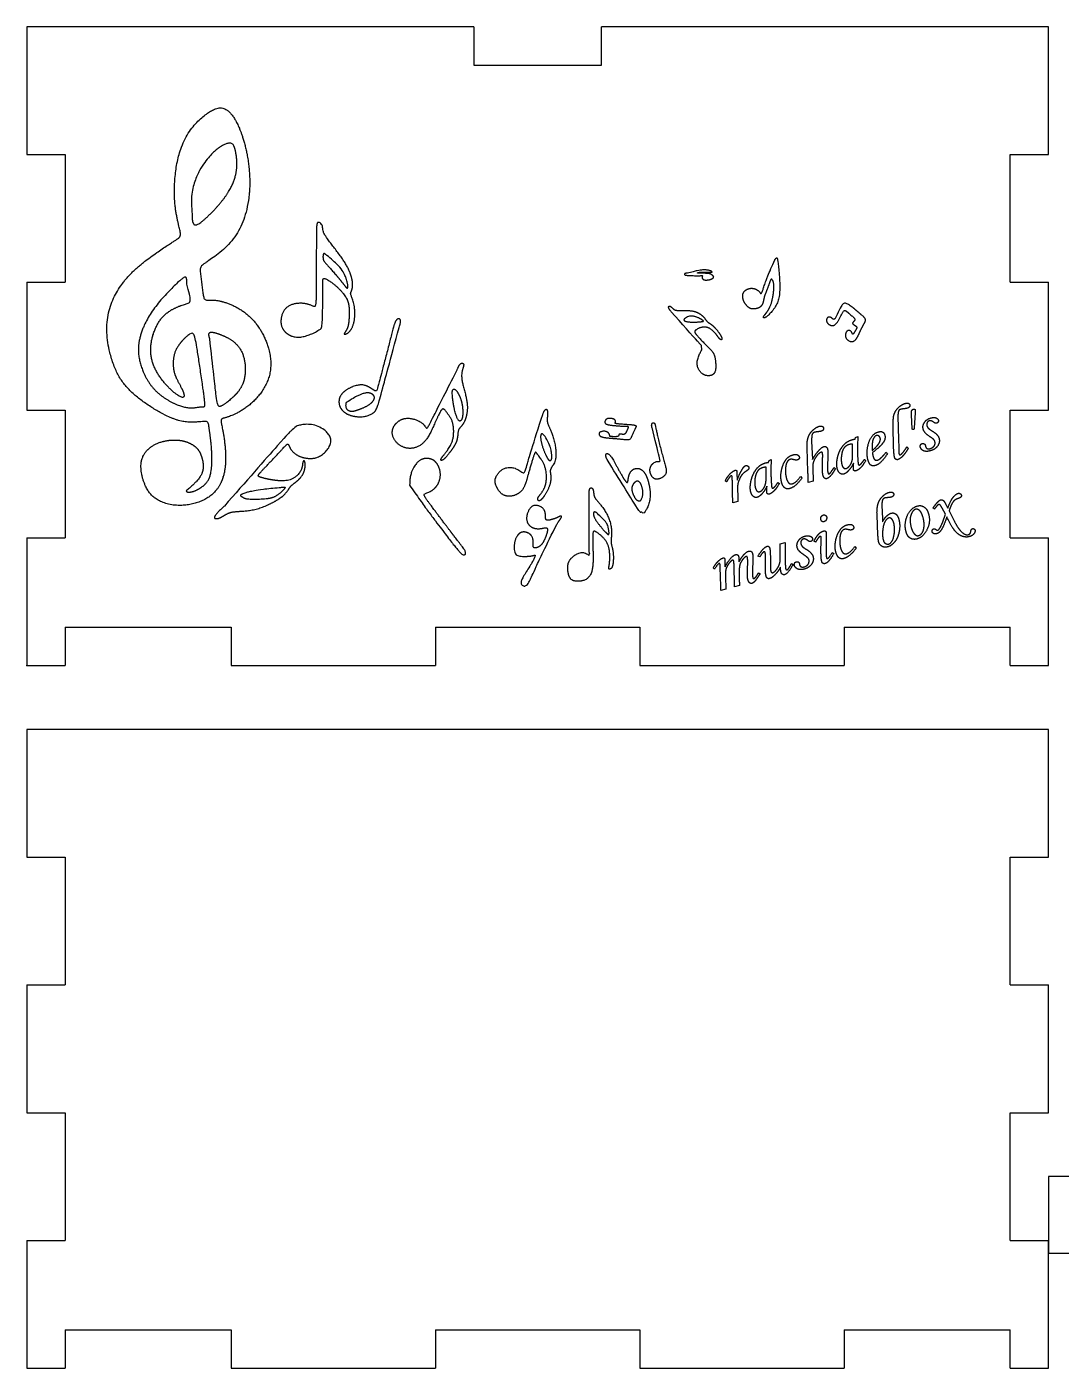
# Model space of a CAD drawing. Header units: centimetres. Extents: x -5.8 to 15.7, y -7 to 3.5.
# Drawn here: x -0.5 to 7.6, y -7 to 3.5 of the extents above; entities that cross this region are included whole.
import ezdxf

# ---------------------------------------------------------------- set-up
doc = ezdxf.new("R2010")
doc.units = ezdxf.units.CM
doc.header["$MEASUREMENT"] = 0
doc.layers.add('EP1000_MUSIC BOX_P2023520 v1 v1_EP1000_MUSIC BOX_P2023520 v1_front', color=7, linetype='Continuous')
doc.layers.add('EP1000_MUSIC BOX_P2023520 v1 v1_EP1000_MUSIC BOX_P2023520 v1_top outline', color=7, linetype='Continuous')

msp = doc.modelspace()

# ---------------------------------------------------------------- linework, layer by layer
at = {"layer": 'EP1000_MUSIC BOX_P2023520 v1 v1_EP1000_MUSIC BOX_P2023520 v1_front'}
for p, q in [((3, 3.5), (-0.5, 3.5)), ((-0.5, 3.5), (-0.5, 2.5)), ((3, 3.5), (3, 3.2)), ((4, 3.2), (4, 3.5)), ((7.5, 3.5), (4, 3.5)), ((7.5, 2.5), (7.5, 3.5)), ((3, 3.2), (4, 3.2)), ((-0.5, 2.5), (-0.2, 2.5)), ((-0.2, 2.5), (-0.2, 1.5)), ((7.2, 2.5), (7.5, 2.5)), ((7.2, 1.5), (7.2, 2.5)), ((-0.5, 1.5), (-0.2, 1.5)), ((-0.5, 1.5), (-0.5, 0.5)), ((7.2, 1.5), (7.5, 1.5)), ((7.5, 0.5), (7.5, 1.5)), ((-0.5, 0.5), (-0.2, 0.5)), ((-0.2, 0.5), (-0.2, -0.5)), ((6.434, 0.353), (6.427, 0.464)), ((6.457, 0.478), (6.449, 0.36)), ((7.2, 0.5), (7.5, 0.5)), ((7.2, -0.5), (7.2, 0.5)), ((6.287, 0.228), (6.285, 0.357)), ((6.323, 0.376), (6.327, 0.253)), ((5.646, 0.257), (5.652, 0.113)), ((5.967, 0.142), (5.967, 0.234)), ((5.986, 0.273), (5.99, 0.286)), ((5.99, 0.286), (6.007, 0.294)), ((6.007, 0.294), (6.005, 0.219)), ((6.391, 0.211), (6.403, 0.203)), ((5.312, 0.104), (5.329, 0.113)), ((5.329, 0.113), (5.327, 0.037)), ((5.617, 0.017), (5.61, 0.204)), ((6.059, 0.114), (6.071, 0.106)), ((6.228, 0.17), (6.24, 0.16)), ((5.061, 0.003), (5.063, -0.05)), ((5.289, -0.04), (5.289, 0.053)), ((5.308, 0.091), (5.312, 0.104)), ((5.655, 0.045), (5.659, -0.057)), ((5.822, 0.05), (5.832, 0.041)), ((5.973, 0.045), (5.974, 0.085)), ((4.98, -0.061), (4.969, -0.053)), ((5.295, -0.137), (5.296, -0.096)), ((5.381, -0.067), (5.393, -0.076)), ((5.56, -0.019), (5.57, -0.033)), ((5.659, -0.057), (5.618, -0.068)), ((5.028, -0.226), (5.027, -0.146)), ((5.067, -0.158), (5.069, -0.215)), ((5.069, -0.215), (5.028, -0.226)), ((6.197, -0.273), (6.2, -0.376)), ((6.607, -0.275), (6.596, -0.266)), ((6.693, -0.316), (6.668, -0.268)), ((6.723, -0.289), (6.762, -0.367)), ((6.165, -0.477), (6.158, -0.322)), ((6.673, -0.376), (6.693, -0.316)), ((-0.5, -0.5), (-0.2, -0.5)), ((-0.5, -0.5), (-0.5, -1.2)), ((7.2, -0.5), (7.5, -0.5)), ((7.5, -1.2), (7.5, -0.5)), ((5.4, -0.547), (5.439, -0.536)), ((5.4, -0.668), (5.4, -0.547)), ((5.439, -0.536), (5.439, -0.639)), ((5.678, -0.533), (5.663, -0.527)), ((5.807, -0.616), (5.82, -0.624)), ((5.985, -0.567), (5.995, -0.581)), ((5.042, -0.884), (5.038, -0.704)), ((5.239, -0.65), (5.224, -0.644)), ((5.489, -0.701), (5.5, -0.709)), ((4.886, -0.745), (4.875, -0.736)), ((4.935, -0.912), (4.931, -0.772)), ((4.971, -0.803), (4.975, -0.901)), ((5.23, -0.775), (5.242, -0.782)), ((4.975, -0.901), (4.935, -0.912)), ((5.081, -0.873), (5.042, -0.884)), ((-0.5, -1.2), (-0.5, -1.5)), ((-0.2, -1.2), (1.1, -1.2)), ((-0.2, -1.2), (-0.2, -1.5)), ((1.1, -1.2), (1.1, -1.5)), ((2.7, -1.2), (2.7, -1.5)), ((2.7, -1.2), (4.3, -1.2)), ((4.3, -1.2), (4.3, -1.5)), ((5.9, -1.2), (5.9, -1.5)), ((5.9, -1.2), (7.2, -1.2)), ((7.2, -1.5), (7.2, -1.2)), ((7.5, -1.5), (7.5, -1.2)), ((-0.5, -1.5), (-0.2, -1.5)), ((1.1, -1.5), (2.7, -1.5)), ((4.3, -1.5), (5.9, -1.5)), ((7.2, -1.5), (7.5, -1.5)), ((-0.5, -2), (-0.5, -3)), ((7.5, -2), (-0.5, -2)), ((4, -2), (3, -2)), ((7.5, -3), (7.5, -2)), ((-0.5, -3), (-0.2, -3)), ((-0.2, -3), (-0.2, -4)), ((7.2, -4), (7.2, -3)), ((7.2, -3), (7.5, -3)), ((-0.5, -4), (-0.5, -5)), ((-0.5, -4), (-0.2, -4)), ((7.2, -4), (7.5, -4)), ((7.5, -5), (7.5, -4)), ((-0.5, -5), (-0.2, -5)), ((-0.2, -5), (-0.2, -6)), ((7.2, -6), (7.2, -5)), ((7.2, -5), (7.5, -5)), ((-0.5, -6), (-0.5, -6.7)), ((-0.5, -6), (-0.2, -6)), ((7.2, -6), (7.5, -6)), ((7.5, -6.7), (7.5, -6)), ((-0.5, -6.7), (-0.5, -7)), ((-0.2, -6.7), (1.1, -6.7)), ((-0.2, -6.7), (-0.2, -7)), ((1.1, -6.7), (1.1, -7)), ((2.7, -6.7), (2.7, -7)), ((2.7, -6.7), (4.3, -6.7)), ((4.3, -6.7), (4.3, -7)), ((5.9, -6.7), (5.9, -7)), ((5.9, -6.7), (7.2, -6.7)), ((7.2, -7), (7.2, -6.7)), ((7.5, -7), (7.5, -6.7)), ((-0.5, -7), (-0.2, -7)), ((1.1, -7), (2.7, -7)), ((4.3, -7), (5.9, -7)), ((7.2, -7), (7.5, -7))]:
    msp.add_line(p, q, dxfattribs=at)
for points, degree in [([(0.767, -0.117), (0.844, -0.048), (0.885, 0.008), (0.89, 0.079), (0.861, 0.167), (0.834, 0.211), (0.748, 0.263), (0.648, 0.272), (0.543, 0.255), (0.475, 0.219), (0.405, 0.161), (0.373, 0.048), (0.434, -0.143), (0.517, -0.214), (0.671, -0.269), (0.88, -0.229), (1.012, -0.134), (1.083, 0.056), (1.037, 0.358), (1.008, 0.432), (1.038, 0.435), (1.051, 0.437), (1.217, 0.492), (1.378, 0.661), (1.439, 0.845), (1.384, 1.064), (1.248, 1.283), (0.983, 1.383), (0.889, 1.349), (0.883, 1.366), (0.865, 1.543), (0.847, 1.631), (0.876, 1.635), (1.13, 1.798), (1.221, 2.011), (1.28, 2.303), (1.19, 2.712), (1.085, 2.853), (1.018, 2.889), (0.907, 2.832), (0.701, 2.652), (0.648, 2.322), (0.648, 2.053), (0.722, 1.861), (0.701, 1.851), (0.614, 1.801), (0.347, 1.619), (0.228, 1.484), (0.063, 1.209), (0.179, 0.796), (0.283, 0.635), (0.613, 0.427), (0.741, 0.398), (0.88, 0.407), (0.926, 0.423), (0.922, 0.375), (0.944, 0.276), (0.958, 0.065), (0.935, -0.037), (0.902, -0.089), (0.814, -0.141), (0.767, -0.15), (0.732, -0.136), (0.767, -0.117)], 5), ([(0.795, 2.012), (0.76, 2.26), (0.925, 2.507), (1.033, 2.584), (1.115, 2.611), (1.128, 2.559), (1.16, 2.426), (1.13, 2.269), (1.027, 2.117), (0.868, 1.963), (0.813, 1.926), (0.795, 1.965), (0.795, 2.012)], 5), ([(1.818, 1.474), (1.818, 1.187), (1.818, 1.132), (1.761, 1.111), (1.675, 1.067), (1.587, 1.061), (1.513, 1.109), (1.476, 1.169), (1.498, 1.291), (1.573, 1.342), (1.72, 1.344), (1.765, 1.282), (1.767, 1.335), (1.765, 1.706), (1.77, 1.905), (1.766, 1.972), (1.787, 1.975), (1.818, 1.954), (1.818, 1.914), (1.818, 1.889), (1.868, 1.817), (1.998, 1.659), (2.032, 1.579), (2.065, 1.482), (2.039, 1.42), (2.03, 1.414), (2.047, 1.385), (2.069, 1.315), (2.075, 1.217), (2.047, 1.126), (2.012, 1.099), (1.985, 1.089), (1.984, 1.096), (1.992, 1.109), (2.014, 1.143), (2.023, 1.183), (2.026, 1.274), (2.023, 1.331), (2.008, 1.387), (1.912, 1.492), (1.824, 1.542), (1.818, 1.532), (1.818, 1.515), (1.818, 1.474)], 5), ([(1.849, 1.711), (1.956, 1.633), (2.005, 1.529), (2.01, 1.5), (2.018, 1.458), (2.011, 1.444), (1.992, 1.471), (1.929, 1.552), (1.849, 1.639), (1.822, 1.67), (1.818, 1.685), (1.819, 1.727), (1.825, 1.727), (1.833, 1.724), (1.849, 1.711)], 5), ([(5.357, 1.676), (5.303, 1.554), (5.278, 1.487), (5.258, 1.416), (5.248, 1.404), (5.244, 1.416), (5.235, 1.433), (5.198, 1.454), (5.169, 1.456), (5.124, 1.445), (5.102, 1.407), (5.106, 1.385), (5.114, 1.331), (5.165, 1.292), (5.176, 1.29), (5.232, 1.291), (5.269, 1.326), (5.267, 1.368), (5.283, 1.411), (5.305, 1.461), (5.32, 1.513), (5.33, 1.532), (5.337, 1.52), (5.357, 1.492), (5.347, 1.401), (5.33, 1.319), (5.297, 1.266), (5.278, 1.245), (5.265, 1.228), (5.268, 1.219), (5.278, 1.221), (5.29, 1.226), (5.357, 1.288), (5.395, 1.364), (5.403, 1.473), (5.382, 1.658), (5.378, 1.698), (5.372, 1.694), (5.364, 1.686), (5.357, 1.676)], 5), ([(4.673, 1.571), (4.719, 1.584), (4.771, 1.598), (4.814, 1.599), (4.849, 1.595), (4.868, 1.583), (4.867, 1.579), (4.862, 1.579), (4.849, 1.58), (4.827, 1.581), (4.791, 1.58), (4.769, 1.579), (4.748, 1.576), (4.754, 1.571), (4.758, 1.571), (4.772, 1.571), (4.838, 1.571), (4.858, 1.566), (4.874, 1.552), (4.881, 1.541), (4.878, 1.536), (4.864, 1.526), (4.844, 1.519), (4.814, 1.516), (4.794, 1.52), (4.784, 1.539), (4.791, 1.549), (4.793, 1.555), (4.775, 1.55), (4.691, 1.553), (4.66, 1.555), (4.651, 1.557), (4.648, 1.564), (4.654, 1.571), (4.667, 1.571), (4.673, 1.571)], 5), ([(0.753, 1.485), (0.795, 1.339), (0.775, 1.341), (0.702, 1.321), (0.587, 1.273), (0.518, 1.185), (0.451, 1.013), (0.471, 0.829), (0.613, 0.661), (0.717, 0.586), (0.735, 0.598), (0.736, 0.637), (0.669, 0.745), (0.645, 0.804), (0.641, 0.913), (0.671, 1.004), (0.769, 1.097), (0.811, 1.12), (0.823, 1.062), (0.887, 0.623), (0.902, 0.514), (0.887, 0.53), (0.843, 0.525), (0.75, 0.5), (0.595, 0.575), (0.48, 0.661), (0.4, 0.798), (0.356, 0.966), (0.386, 1.093), (0.459, 1.284), (0.669, 1.485), (0.753, 1.573), (0.753, 1.536), (0.753, 1.495), (0.753, 1.485)], 5), ([(4.545, 1.27), (4.722, 1.071), (4.767, 1.024), (4.795, 0.993), (4.788, 0.978), (4.767, 0.939), (4.737, 0.867), (4.759, 0.815), (4.799, 0.757), (4.891, 0.767), (4.9, 0.819), (4.891, 0.936), (4.868, 0.962), (4.824, 1.002), (4.756, 1.075), (4.718, 1.116), (4.737, 1.124), (4.764, 1.146), (4.806, 1.152), (4.842, 1.147), (4.873, 1.123), (4.91, 1.08), (4.927, 1.049), (4.945, 1.048), (4.948, 1.06), (4.924, 1.106), (4.877, 1.159), (4.845, 1.183), (4.821, 1.19), (4.807, 1.234), (4.736, 1.28), (4.676, 1.278), (4.628, 1.283), (4.582, 1.277), (4.567, 1.286), (4.545, 1.31), (4.532, 1.32), (4.522, 1.31), (4.527, 1.292), (4.545, 1.27)], 5), ([(5.846, 1.249), (5.88, 1.324), (5.898, 1.345), (5.922, 1.339), (5.974, 1.298), (6.032, 1.249), (6.063, 1.221), (6.072, 1.208), (6.062, 1.185), (6.048, 1.164), (6.019, 1.102), (5.995, 1.047), (5.969, 1.028), (5.923, 1.042), (5.902, 1.078), (5.916, 1.124), (5.946, 1.13), (5.964, 1.108), (5.966, 1.086), (5.975, 1.098), (5.998, 1.138), (6.004, 1.149), (5.991, 1.159), (5.968, 1.173), (5.958, 1.182), (5.992, 1.203), (5.99, 1.216), (5.921, 1.27), (5.907, 1.287), (5.892, 1.278), (5.861, 1.205), (5.828, 1.156), (5.799, 1.158), (5.759, 1.179), (5.758, 1.222), (5.783, 1.234), (5.804, 1.226), (5.816, 1.204), (5.828, 1.209), (5.846, 1.249)], 5), ([(2.416, 1.147), (2.335, 0.85), (2.272, 0.614), (2.243, 0.502), (2.23, 0.487), (2.179, 0.454), (2.124, 0.442), (2.018, 0.45), (1.951, 0.506), (1.939, 0.558), (1.943, 0.641), (2.096, 0.709), (2.154, 0.698), (2.208, 0.664), (2.238, 0.636), (2.246, 0.665), (2.264, 0.746), (2.375, 1.147), (2.381, 1.221), (2.416, 1.221), (2.436, 1.209), (2.416, 1.147)], 5), ([(4.65, 1.214), (4.681, 1.243), (4.741, 1.234), (4.777, 1.214), (4.794, 1.202), (4.803, 1.194), (4.795, 1.194), (4.758, 1.188), (4.699, 1.187), (4.65, 1.192), (4.641, 1.204), (4.65, 1.214)], 5), ([(0.932, 1.06), (0.965, 0.774), (0.989, 0.52), (1.002, 0.524), (1.027, 0.531), (1.049, 0.547), (1.11, 0.591), (1.204, 0.685), (1.219, 0.814), (1.204, 0.949), (1.133, 1.037), (1.056, 1.078), (0.981, 1.105), (0.922, 1.123), (0.923, 1.091), (0.932, 1.06)], 5), ([(2.865, 0.805), (2.722, 0.528), (2.667, 0.414), (2.632, 0.339), (2.63, 0.359), (2.61, 0.387), (2.575, 0.418), (2.502, 0.441), (2.441, 0.437), (2.387, 0.402), (2.343, 0.332), (2.377, 0.243), (2.471, 0.185), (2.569, 0.202), (2.643, 0.27), (2.684, 0.376), (2.752, 0.526), (2.762, 0.516), (2.801, 0.464), (2.845, 0.411), (2.845, 0.31), (2.837, 0.246), (2.787, 0.173), (2.766, 0.148), (2.747, 0.128), (2.738, 0.105), (2.748, 0.105), (2.765, 0.11), (2.787, 0.137), (2.865, 0.231), (2.876, 0.289), (2.875, 0.351), (2.892, 0.361), (2.928, 0.397), (2.952, 0.475), (2.957, 0.571), (2.907, 0.704), (2.898, 0.793), (2.919, 0.833), (2.924, 0.858), (2.918, 0.867), (2.905, 0.868), (2.894, 0.866), (2.879, 0.839), (2.865, 0.805)], 5), ([(2.001, 0.558), (2.083, 0.612), (2.14, 0.633), (2.177, 0.642), (2.208, 0.626), (2.23, 0.605), (2.218, 0.569), (2.171, 0.53), (2.093, 0.502), (2.057, 0.487), (2.02, 0.487), (1.988, 0.518), (2.001, 0.558)], 5), ([(2.831, 0.639), (2.835, 0.568), (2.852, 0.477), (2.875, 0.419), (2.889, 0.409), (2.901, 0.417), (2.915, 0.437), (2.916, 0.51), (2.906, 0.566), (2.888, 0.619), (2.863, 0.657), (2.845, 0.672), (2.833, 0.659), (2.831, 0.639)], 5), ([(6.323, 0.517), (6.349, 0.544), (6.384, 0.554)], 2), ([(6.384, 0.554), (6.395, 0.557), (6.404, 0.553)], 2), ([(6.404, 0.553), (6.412, 0.549), (6.414, 0.541)], 2), ([(6.414, 0.541), (6.417, 0.532), (6.411, 0.525)], 2), ([(3.54, 0.466), (3.469, 0.244), (3.415, 0.073), (3.402, -0.007), (3.387, 0.005), (3.349, 0.037), (3.29, 0.061), (3.215, 0.046), (3.164, -0.027), (3.159, -0.068), (3.201, -0.156), (3.255, -0.18), (3.324, -0.176), (3.38, -0.134), (3.402, -0.095), (3.424, -0.01), (3.481, 0.19), (3.485, 0.172), (3.503, 0.145), (3.553, 0.092), (3.573, 0.005), (3.569, -0.054), (3.563, -0.104), (3.519, -0.167), (3.494, -0.187), (3.503, -0.214), (3.519, -0.212), (3.54, -0.193), (3.588, -0.12), (3.61, -0.046), (3.601, 0.008), (3.591, 0.034), (3.629, 0.074), (3.659, 0.133), (3.625, 0.313), (3.578, 0.387), (3.569, 0.412), (3.583, 0.481), (3.577, 0.524), (3.552, 0.499), (3.54, 0.466)], 5), ([(4.262, 0.346), (4.237, 0.297), (4.233, 0.265), (4.205, 0.268), (4.134, 0.275), (4.038, 0.283), (4.004, 0.286), (3.979, 0.299), (3.979, 0.327), (3.998, 0.332), (4.031, 0.338), (4.053, 0.326), (4.069, 0.305), (4.061, 0.293), (4.069, 0.292), (4.091, 0.292), (4.136, 0.29), (4.133, 0.3), (4.138, 0.316), (4.158, 0.31), (4.18, 0.307), (4.189, 0.316), (4.202, 0.346), (4.211, 0.365), (4.212, 0.373), (4.203, 0.373), (4.163, 0.374), (4.1, 0.378), (4.055, 0.383), (4.031, 0.392), (4.022, 0.401), (4.031, 0.431), (4.057, 0.437), (4.09, 0.435), (4.115, 0.42), (4.11, 0.404), (4.102, 0.396), (4.113, 0.393), (4.151, 0.389), (4.237, 0.384), (4.278, 0.38), (4.276, 0.37), (4.27, 0.365), (4.262, 0.346)], 5), ([(6.285, 0.357), (6.283, 0.427), (6.288, 0.452)], 2), ([(6.288, 0.452), (6.296, 0.49), (6.323, 0.517)], 2), ([(6.329, 0.497), (6.323, 0.488), (6.322, 0.465)], 2), ([(6.322, 0.465), (6.321, 0.442), (6.323, 0.376)], 2), ([(6.345, 0.506), (6.333, 0.503), (6.329, 0.497)], 2), ([(6.37, 0.51), (6.356, 0.509), (6.345, 0.506)], 2), ([(6.394, 0.514), (6.385, 0.512), (6.37, 0.51)], 2), ([(6.411, 0.525), (6.406, 0.517), (6.394, 0.514)], 2), ([(6.427, 0.464), (6.426, 0.488), (6.43, 0.496)], 2), ([(6.43, 0.496), (6.434, 0.505), (6.442, 0.507)], 2), ([(6.442, 0.507), (6.448, 0.509), (6.452, 0.507)], 2), ([(6.452, 0.507), (6.456, 0.504), (6.457, 0.499)], 2), ([(6.457, 0.499), (6.458, 0.495), (6.457, 0.478)], 2), ([(6.529, 0.403), (6.545, 0.429), (6.579, 0.438)], 2), ([(6.579, 0.438), (6.603, 0.445), (6.619, 0.439)], 2), ([(6.619, 0.439), (6.635, 0.433), (6.638, 0.421)], 2), ([(6.638, 0.421), (6.64, 0.413), (6.636, 0.406)], 2), ([(1.047, -0.251), (1.333, 0.073), (1.524, 0.294), (1.594, 0.368), (1.618, 0.379), (1.692, 0.397), (1.792, 0.38), (1.872, 0.319), (1.91, 0.237), (1.804, 0.128), (1.739, 0.115), (1.637, 0.125), (1.569, 0.176), (1.554, 0.222), (1.543, 0.249), (1.52, 0.211), (1.37, 0.055), (1.296, -0.018), (1.314, -0.02), (1.365, -0.039), (1.485, -0.059), (1.565, -0.056), (1.635, -0.008), (1.663, 0.057), (1.656, 0.087), (1.669, 0.112), (1.681, 0.1), (1.684, 0.037), (1.654, -0.039), (1.559, -0.092), (1.561, -0.108), (1.525, -0.16), (1.481, -0.195), (1.363, -0.261), (1.244, -0.293), (1.134, -0.292), (1.083, -0.299), (1.029, -0.336), (0.996, -0.354), (0.962, -0.353), (0.963, -0.332), (1.001, -0.295), (1.047, -0.251)], 5), ([(4.396, 0.363), (4.454, 0.131), (4.465, 0.093), (4.452, 0.097), (4.439, 0.1), (4.409, 0.094), (4.381, 0.059), (4.373, 0.022), (4.396, -0.032), (4.43, -0.055), (4.505, -0.018), (4.519, 0.022), (4.481, 0.121), (4.434, 0.316), (4.418, 0.393), (4.42, 0.4), (4.396, 0.407), (4.39, 0.383), (4.396, 0.363)], 5), ([(5.619, 0.287), (5.63, 0.319), (5.655, 0.342)], 2), ([(5.668, 0.326), (5.655, 0.322), (5.65, 0.31)], 2), ([(5.655, 0.342), (5.68, 0.366), (5.708, 0.374)], 2), ([(5.702, 0.331), (5.677, 0.328), (5.668, 0.326)], 2), ([(5.719, 0.334), (5.713, 0.332), (5.702, 0.331)], 2), ([(5.708, 0.374), (5.72, 0.377), (5.728, 0.373)], 2), ([(5.736, 0.345), (5.731, 0.337), (5.719, 0.334)], 2), ([(5.728, 0.373), (5.737, 0.369), (5.739, 0.36)], 2), ([(5.739, 0.36), (5.741, 0.352), (5.736, 0.345)], 2), ([(6.091, 0.237), (6.113, 0.314), (6.169, 0.329)], 2), ([(6.169, 0.329), (6.189, 0.335), (6.202, 0.328)], 2), ([(6.202, 0.328), (6.215, 0.32), (6.219, 0.303)], 2), ([(6.442, 0.347), (6.435, 0.345), (6.434, 0.353)], 2), ([(6.449, 0.36), (6.448, 0.349), (6.442, 0.347)], 2), ([(6.52, 0.35), (6.512, 0.377), (6.529, 0.403)], 2), ([(6.565, 0.296), (6.528, 0.321), (6.52, 0.35)], 2), ([(6.551, 0.402), (6.545, 0.391), (6.548, 0.378)], 2), ([(6.548, 0.378), (6.551, 0.367), (6.56, 0.358)], 2), ([(6.569, 0.416), (6.557, 0.413), (6.551, 0.402)], 2), ([(6.56, 0.358), (6.568, 0.349), (6.597, 0.331)], 2), ([(6.6, 0.406), (6.582, 0.42), (6.569, 0.416)], 2), ([(6.597, 0.331), (6.636, 0.307), (6.644, 0.278)], 2), ([(6.614, 0.397), (6.61, 0.398), (6.6, 0.406)], 2), ([(6.624, 0.397), (6.619, 0.396), (6.614, 0.397)], 2), ([(6.636, 0.406), (6.632, 0.399), (6.624, 0.397)], 2), ([(3.558, 0.294), (3.6, 0.224), (3.607, 0.181), (3.617, 0.123), (3.608, 0.104), (3.591, 0.102), (3.579, 0.117), (3.558, 0.159), (3.527, 0.232), (3.518, 0.305), (3.527, 0.317), (3.54, 0.316), (3.558, 0.294)], 5), ([(5.61, 0.204), (5.608, 0.256), (5.619, 0.287)], 2), ([(5.65, 0.31), (5.645, 0.297), (5.646, 0.257)], 2), ([(5.708, 0.19), (5.727, 0.21), (5.741, 0.214)], 2), ([(5.741, 0.214), (5.751, 0.217), (5.759, 0.212)], 2), ([(5.759, 0.212), (5.767, 0.207), (5.77, 0.196)], 2), ([(5.869, 0.186), (5.888, 0.222), (5.913, 0.243)], 2), ([(5.941, 0.23), (5.916, 0.224), (5.901, 0.205)], 2), ([(5.913, 0.243), (5.933, 0.26), (5.968, 0.269)], 2), ([(5.967, 0.234), (5.951, 0.233), (5.941, 0.23)], 2), ([(5.968, 0.269), (5.976, 0.272), (5.986, 0.273)], 2), ([(6.005, 0.219), (6.004, 0.174), (6.007, 0.117)], 2), ([(6.087, 0.11), (6.071, 0.169), (6.091, 0.237)], 2), ([(6.122, 0.251), (6.118, 0.217), (6.121, 0.184)], 2), ([(6.121, 0.184), (6.16, 0.216), (6.176, 0.245)], 2), ([(6.136, 0.287), (6.125, 0.274), (6.122, 0.251)], 2), ([(6.182, 0.217), (6.168, 0.203), (6.122, 0.166)], 2), ([(6.153, 0.3), (6.143, 0.298), (6.136, 0.287)], 2), ([(6.171, 0.298), (6.163, 0.303), (6.153, 0.3)], 2), ([(6.183, 0.281), (6.18, 0.292), (6.171, 0.298)], 2), ([(6.176, 0.245), (6.187, 0.265), (6.183, 0.281)], 2), ([(6.217, 0.265), (6.209, 0.244), (6.182, 0.217)], 2), ([(6.219, 0.303), (6.224, 0.285), (6.217, 0.265)], 2), ([(6.295, 0.131), (6.289, 0.154), (6.287, 0.228)], 2), ([(6.327, 0.253), (6.329, 0.161), (6.33, 0.157)], 2), ([(6.355, 0.162), (6.374, 0.182), (6.391, 0.211)], 2), ([(6.497, 0.21), (6.495, 0.22), (6.499, 0.228)], 2), ([(6.499, 0.228), (6.503, 0.236), (6.512, 0.238)], 2), ([(6.512, 0.238), (6.52, 0.24), (6.527, 0.236)], 2), ([(6.527, 0.236), (6.534, 0.233), (6.536, 0.226)], 2), ([(6.536, 0.226), (6.536, 0.223), (6.537, 0.219)], 2), ([(6.537, 0.219), (6.538, 0.215), (6.539, 0.212)], 2), ([(6.539, 0.212), (6.541, 0.203), (6.55, 0.199)], 2), ([(6.6, 0.271), (6.592, 0.279), (6.565, 0.296)], 2), ([(6.572, 0.198), (6.587, 0.202), (6.597, 0.21)], 2), ([(6.633, 0.22), (6.614, 0.191), (6.574, 0.181)], 2), ([(6.597, 0.21), (6.607, 0.218), (6.611, 0.23)], 2), ([(6.611, 0.253), (6.609, 0.263), (6.6, 0.271)], 2), ([(6.611, 0.23), (6.614, 0.242), (6.611, 0.253)], 2), ([(6.644, 0.278), (6.652, 0.249), (6.633, 0.22)], 2), ([(2.498, -0.088), (2.498, 0.019), (2.557, 0.097), (2.598, 0.134), (2.683, 0.122), (2.711, 0.087), (2.75, 0.022), (2.737, -0.088), (2.654, -0.152), (2.605, -0.147), (2.608, -0.176), (2.647, -0.219), (2.848, -0.494), (2.915, -0.573), (2.957, -0.631), (2.911, -0.643), (2.891, -0.621), (2.748, -0.432), (2.603, -0.241), (2.498, -0.088)], 5), ([(4.048, 0.107), (4.247, -0.224), (4.298, -0.29), (4.323, -0.322), (4.34, -0.301), (4.378, -0.239), (4.389, -0.149), (4.368, -0.06), (4.351, -0.004), (4.314, 0.048), (4.247, 0.053), (4.206, -0.006), (4.211, -0.073), (4.198, -0.075), (4.165, -0.026), (4.088, 0.12), (4.062, 0.162), (4.033, 0.172), (4.029, 0.136), (4.048, 0.107)], 5), ([(5.41, 0.029), (5.421, 0.081), (5.447, 0.115)], 2), ([(5.447, 0.115), (5.468, 0.141), (5.501, 0.15)], 2), ([(5.478, 0.114), (5.464, 0.11), (5.454, 0.094)], 2), ([(5.506, 0.111), (5.488, 0.117), (5.478, 0.114)], 2), ([(5.501, 0.15), (5.521, 0.155), (5.534, 0.15)], 2), ([(5.533, 0.109), (5.524, 0.107), (5.506, 0.111)], 2), ([(5.547, 0.119), (5.543, 0.112), (5.533, 0.109)], 2), ([(5.534, 0.15), (5.546, 0.145), (5.549, 0.134)], 2), ([(5.549, 0.134), (5.552, 0.126), (5.547, 0.119)], 2), ([(5.652, 0.113), (5.676, 0.156), (5.708, 0.19)], 2), ([(5.693, 0.15), (5.673, 0.127), (5.661, 0.097)], 2), ([(5.719, 0.169), (5.708, 0.166), (5.693, 0.15)], 2), ([(5.731, 0.163), (5.729, 0.172), (5.719, 0.169)], 2), ([(5.732, 0.12), (5.733, 0.157), (5.731, 0.163)], 2), ([(5.731, 0.023), (5.73, 0.045), (5.732, 0.12)], 2), ([(5.77, 0.196), (5.772, 0.187), (5.773, 0.177)], 2), ([(5.772, 0.113), (5.769, 0.049), (5.77, 0.034)], 2), ([(5.773, 0.177), (5.773, 0.159), (5.772, 0.113)], 2), ([(5.847, 0.04), (5.839, 0.069), (5.845, 0.109)], 2), ([(5.845, 0.109), (5.851, 0.149), (5.869, 0.186)], 2), ([(5.88, 0.147), (5.874, 0.107), (5.883, 0.072)], 2), ([(5.901, 0.205), (5.886, 0.187), (5.88, 0.147)], 2), ([(5.951, 0.074), (5.967, 0.101), (5.967, 0.142)], 2), ([(6.007, 0.117), (6.009, 0.086), (6.011, 0.077)], 2), ([(6.033, 0.08), (6.047, 0.095), (6.059, 0.114)], 2), ([(6.071, 0.106), (6.047, 0.069), (6.04, 0.06)], 2), ([(6.108, 0.07), (6.094, 0.081), (6.087, 0.11)], 2), ([(6.122, 0.166), (6.124, 0.15), (6.127, 0.137)], 2), ([(6.127, 0.137), (6.133, 0.117), (6.141, 0.111)], 2), ([(6.141, 0.111), (6.149, 0.105), (6.161, 0.108)], 2), ([(6.24, 0.16), (6.19, 0.078), (6.142, 0.065)], 2), ([(6.161, 0.108), (6.172, 0.111), (6.184, 0.121)], 2), ([(6.184, 0.121), (6.2, 0.134), (6.228, 0.17)], 2), ([(6.305, 0.115), (6.298, 0.12), (6.295, 0.131)], 2), ([(6.321, 0.112), (6.312, 0.11), (6.305, 0.115)], 2), ([(6.364, 0.145), (6.34, 0.118), (6.321, 0.112)], 2), ([(6.33, 0.157), (6.333, 0.148), (6.339, 0.15)], 2), ([(6.339, 0.15), (6.345, 0.151), (6.355, 0.162)], 2), ([(6.403, 0.203), (6.388, 0.173), (6.364, 0.145)], 2), ([(6.522, 0.181), (6.502, 0.19), (6.497, 0.21)], 2), ([(6.574, 0.181), (6.542, 0.172), (6.522, 0.181)], 2), ([(6.55, 0.199), (6.559, 0.195), (6.572, 0.198)], 2), ([(4.969, -0.053), (4.988, -0.018), (5.01, 0.004)], 2), ([(5.01, 0.004), (5.033, 0.025), (5.047, 0.029)], 2), ([(5.047, 0.029), (5.052, 0.03), (5.056, 0.028)], 2), ([(5.056, 0.028), (5.059, 0.027), (5.06, 0.023)], 2), ([(5.06, 0.023), (5.061, 0.02), (5.061, 0.003)], 2), ([(5.063, -0.05), (5.079, 0.002), (5.106, 0.042)], 2), ([(5.128, 0.018), (5.11, 0.006), (5.1, -0.007)], 2), ([(5.106, 0.042), (5.118, 0.062), (5.13, 0.065)], 2), ([(5.152, 0.038), (5.148, 0.031), (5.128, 0.018)], 2), ([(5.13, 0.065), (5.138, 0.067), (5.145, 0.063)], 2), ([(5.145, 0.063), (5.152, 0.059), (5.154, 0.052)], 2), ([(5.154, 0.052), (5.156, 0.045), (5.152, 0.038)], 2), ([(5.168, -0.072), (5.174, -0.032), (5.192, 0.004)], 2), ([(5.192, 0.004), (5.21, 0.04), (5.236, 0.062)], 2), ([(5.224, 0.024), (5.209, 0.005), (5.202, -0.035)], 2), ([(5.263, 0.049), (5.238, 0.042), (5.224, 0.024)], 2), ([(5.236, 0.062), (5.255, 0.078), (5.29, 0.088)], 2), ([(5.289, 0.053), (5.273, 0.052), (5.263, 0.049)], 2), ([(5.29, 0.088), (5.299, 0.09), (5.308, 0.091)], 2), ([(5.327, 0.037), (5.326, -0.008), (5.33, -0.065)], 2), ([(5.411, -0.067), (5.399, -0.023), (5.41, 0.029)], 2), ([(5.454, 0.094), (5.444, 0.078), (5.441, 0.04)], 2), ([(5.441, 0.04), (5.439, 0.001), (5.448, -0.034)], 2), ([(5.618, -0.068), (5.618, -0.016), (5.617, 0.017)], 2), ([(5.661, 0.097), (5.653, 0.078), (5.655, 0.045)], 2), ([(5.735, -0.011), (5.732, 0), (5.731, 0.023)], 2), ([(5.77, 0.034), (5.771, 0.019), (5.774, 0.008)], 2), ([(5.774, 0.008), (5.775, 0.003), (5.777, 0.001)], 2), ([(5.777, 0.001), (5.779, 0), (5.782, 0)], 2), ([(5.782, 0), (5.789, 0.002), (5.803, 0.023)], 2), ([(5.832, 0.041), (5.814, 0.007), (5.792, -0.017)], 2), ([(5.803, 0.023), (5.811, 0.034), (5.822, 0.05)], 2), ([(5.869, 0.004), (5.854, 0.016), (5.847, 0.04)], 2), ([(5.897, -0.001), (5.881, -0.005), (5.869, 0.004)], 2), ([(5.883, 0.072), (5.888, 0.053), (5.897, 0.047)], 2), ([(5.897, 0.047), (5.905, 0.04), (5.915, 0.043)], 2), ([(5.93, 0.021), (5.914, 0.003), (5.897, -0.001)], 2), ([(5.915, 0.043), (5.934, 0.048), (5.951, 0.074)], 2), ([(5.974, 0.085), (5.958, 0.051), (5.93, 0.021)], 2), ([(5.974, 0.033), (5.973, 0.037), (5.973, 0.045)], 2), ([(5.98, 0.024), (5.975, 0.027), (5.974, 0.033)], 2), ([(5.991, 0.024), (5.984, 0.022), (5.98, 0.024)], 2), ([(6.011, 0.033), (6.001, 0.027), (5.991, 0.024)], 2), ([(6.011, 0.077), (6.013, 0.068), (6.02, 0.07)], 2), ([(6.04, 0.06), (6.025, 0.043), (6.011, 0.033)], 2), ([(6.02, 0.07), (6.025, 0.072), (6.033, 0.08)], 2), ([(6.142, 0.065), (6.122, 0.06), (6.108, 0.07)], 2), ([(1.477, -0.106), (1.324, -0.119), (1.229, -0.139), (1.178, -0.155), (1.17, -0.169), (1.18, -0.177), (1.2, -0.19), (1.222, -0.205), (1.388, -0.197), (1.438, -0.19), (1.501, -0.141), (1.535, -0.097), (1.521, -0.103), (1.477, -0.106)], 5), ([(4.309, -0.204), (4.327, -0.172), (4.322, -0.117), (4.309, -0.067), (4.283, -0.046), (4.271, -0.056), (4.241, -0.081), (4.236, -0.127), (4.244, -0.145), (4.264, -0.204), (4.298, -0.224), (4.309, -0.204)], 5), ([(5.004, -0.024), (4.997, -0.032), (4.98, -0.061)], 2), ([(5.015, -0.015), (5.011, -0.016), (5.004, -0.024)], 2), ([(5.023, -0.02), (5.021, -0.014), (5.015, -0.015)], 2), ([(5.024, -0.036), (5.023, -0.023), (5.023, -0.02)], 2), ([(5.027, -0.146), (5.027, -0.088), (5.024, -0.036)], 2), ([(5.067, -0.084), (5.065, -0.101), (5.067, -0.158)], 2), ([(5.079, -0.044), (5.069, -0.068), (5.067, -0.084)], 2), ([(5.1, -0.007), (5.089, -0.02), (5.079, -0.044)], 2), ([(5.169, -0.141), (5.162, -0.112), (5.168, -0.072)], 2), ([(5.202, -0.035), (5.196, -0.074), (5.206, -0.11)], 2), ([(5.296, -0.096), (5.28, -0.131), (5.253, -0.16)], 2), ([(5.273, -0.107), (5.289, -0.081), (5.289, -0.04)], 2), ([(5.33, -0.065), (5.331, -0.096), (5.334, -0.105)], 2), ([(5.334, -0.105), (5.336, -0.113), (5.343, -0.111)], 2), ([(5.343, -0.111), (5.347, -0.11), (5.355, -0.102)], 2), ([(5.355, -0.102), (5.37, -0.087), (5.381, -0.067)], 2), ([(5.393, -0.076), (5.369, -0.113), (5.362, -0.121)], 2), ([(5.433, -0.107), (5.418, -0.093), (5.411, -0.067)], 2), ([(5.448, -0.034), (5.455, -0.06), (5.469, -0.072)], 2), ([(5.469, -0.072), (5.479, -0.081), (5.493, -0.077)], 2), ([(5.57, -0.033), (5.518, -0.103), (5.473, -0.115)], 2), ([(5.493, -0.077), (5.525, -0.069), (5.56, -0.019)], 2), ([(5.747, -0.033), (5.739, -0.027), (5.735, -0.011)], 2), ([(5.765, -0.037), (5.755, -0.039), (5.747, -0.033)], 2), ([(5.792, -0.017), (5.777, -0.033), (5.765, -0.037)], 2), ([(3.903, -0.159), (3.903, -0.507), (3.903, -0.579), (3.91, -0.642), (3.903, -0.639), (3.891, -0.627), (3.854, -0.608), (3.806, -0.619), (3.746, -0.67), (3.729, -0.713), (3.74, -0.817), (3.776, -0.842), (3.841, -0.845), (3.914, -0.821), (3.939, -0.732), (3.933, -0.608), (3.932, -0.494), (3.931, -0.437), (3.949, -0.448), (3.985, -0.47), (4.029, -0.51), (4.062, -0.56), (4.069, -0.65), (4.061, -0.732), (4.05, -0.745), (4.069, -0.747), (4.086, -0.738), (4.096, -0.681), (4.094, -0.584), (4.067, -0.538), (4.079, -0.509), (4.087, -0.406), (4.04, -0.298), (3.992, -0.237), (3.946, -0.189), (3.938, -0.168), (3.94, -0.12), (3.924, -0.103), (3.913, -0.108), (3.903, -0.12), (3.903, -0.159)], 5), ([(5.192, -0.178), (5.176, -0.166), (5.169, -0.141)], 2), ([(5.219, -0.183), (5.203, -0.187), (5.192, -0.178)], 2), ([(5.206, -0.11), (5.211, -0.128), (5.219, -0.135)], 2), ([(5.219, -0.135), (5.228, -0.141), (5.238, -0.139)], 2), ([(5.253, -0.16), (5.236, -0.178), (5.219, -0.183)], 2), ([(5.238, -0.139), (5.257, -0.134), (5.273, -0.107)], 2), ([(5.296, -0.149), (5.295, -0.144), (5.295, -0.137)], 2), ([(5.302, -0.157), (5.298, -0.155), (5.296, -0.149)], 2), ([(5.314, -0.158), (5.307, -0.16), (5.302, -0.157)], 2), ([(5.333, -0.148), (5.324, -0.155), (5.314, -0.158)], 2), ([(5.362, -0.121), (5.348, -0.138), (5.333, -0.148)], 2), ([(5.473, -0.115), (5.449, -0.121), (5.433, -0.107)], 2), ([(6.166, -0.233), (6.177, -0.2), (6.201, -0.176)], 2), ([(6.199, -0.21), (6.195, -0.223), (6.197, -0.273)], 2), ([(6.217, -0.189), (6.203, -0.193), (6.199, -0.21)], 2), ([(6.201, -0.176), (6.226, -0.151), (6.252, -0.144)], 2), ([(6.235, -0.186), (6.225, -0.187), (6.217, -0.189)], 2), ([(6.268, -0.182), (6.259, -0.184), (6.235, -0.186)], 2), ([(6.252, -0.144), (6.268, -0.14), (6.277, -0.143)], 2), ([(6.285, -0.171), (6.28, -0.179), (6.268, -0.182)], 2), ([(6.277, -0.143), (6.285, -0.147), (6.288, -0.156)], 2), ([(6.288, -0.156), (6.29, -0.164), (6.285, -0.171)], 2), ([(6.638, -0.216), (6.65, -0.204), (6.657, -0.202)], 2), ([(6.657, -0.202), (6.668, -0.2), (6.677, -0.208)], 2), ([(6.677, -0.208), (6.69, -0.221), (6.712, -0.269)], 2), ([(6.712, -0.269), (6.733, -0.209), (6.754, -0.183)], 2), ([(6.754, -0.183), (6.775, -0.157), (6.793, -0.152)], 2), ([(6.785, -0.195), (6.766, -0.202), (6.754, -0.218)], 2), ([(6.814, -0.182), (6.81, -0.187), (6.785, -0.195)], 2), ([(6.793, -0.152), (6.802, -0.15), (6.809, -0.154)], 2), ([(6.809, -0.154), (6.816, -0.158), (6.818, -0.165)], 2), ([(6.818, -0.165), (6.82, -0.174), (6.814, -0.182)], 2), ([(3.65, -0.395), (3.57, -0.552), (3.479, -0.745), (3.44, -0.836), (3.417, -0.883), (3.385, -0.881), (3.364, -0.861), (3.367, -0.826), (3.466, -0.689), (3.488, -0.628), (3.476, -0.635), (3.459, -0.642), (3.413, -0.647), (3.33, -0.647), (3.316, -0.62), (3.311, -0.523), (3.349, -0.465), (3.382, -0.447), (3.429, -0.458), (3.465, -0.488), (3.468, -0.534), (3.459, -0.58), (3.48, -0.583), (3.518, -0.571), (3.547, -0.54), (3.585, -0.441), (3.577, -0.417), (3.555, -0.42), (3.511, -0.436), (3.436, -0.424), (3.393, -0.353), (3.439, -0.258), (3.467, -0.24), (3.53, -0.249), (3.563, -0.284), (3.563, -0.343), (3.559, -0.369), (3.598, -0.361), (3.65, -0.347), (3.684, -0.323), (3.691, -0.33), (3.689, -0.34), (3.666, -0.369), (3.65, -0.395)], 5), ([(3.96, -0.302), (4.047, -0.381), (4.052, -0.415), (4.061, -0.453), (4.061, -0.482), (4.05, -0.474), (4.031, -0.456), (3.982, -0.4), (3.936, -0.342), (3.937, -0.317), (3.936, -0.289), (3.96, -0.302)], 5), ([(6.158, -0.322), (6.156, -0.266), (6.166, -0.233)], 2), ([(6.235, -0.328), (6.253, -0.311), (6.27, -0.307)], 2), ([(6.27, -0.307), (6.289, -0.302), (6.305, -0.314)], 2), ([(6.305, -0.314), (6.321, -0.326), (6.329, -0.357)], 2), ([(6.39, -0.339), (6.415, -0.267), (6.477, -0.25)], 2), ([(6.46, -0.277), (6.436, -0.283), (6.423, -0.323)], 2), ([(6.492, -0.287), (6.476, -0.273), (6.46, -0.277)], 2), ([(6.477, -0.25), (6.505, -0.243), (6.528, -0.26)], 2), ([(6.519, -0.343), (6.508, -0.302), (6.492, -0.287)], 2), ([(6.528, -0.26), (6.552, -0.276), (6.562, -0.315)], 2), ([(6.562, -0.315), (6.579, -0.376), (6.549, -0.436)], 2), ([(6.596, -0.266), (6.619, -0.234), (6.638, -0.216)], 2), ([(6.63, -0.247), (6.617, -0.261), (6.607, -0.275)], 2), ([(6.641, -0.24), (6.636, -0.241), (6.63, -0.247)], 2), ([(6.652, -0.243), (6.646, -0.238), (6.641, -0.24)], 2), ([(6.668, -0.268), (6.658, -0.248), (6.652, -0.243)], 2), ([(6.754, -0.218), (6.735, -0.245), (6.723, -0.289)], 2), ([(5.719, -0.358), (5.715, -0.346), (5.721, -0.335)], 2), ([(5.728, -0.372), (5.721, -0.368), (5.719, -0.358)], 2), ([(5.721, -0.335), (5.727, -0.324), (5.738, -0.321)], 2), ([(5.743, -0.374), (5.735, -0.376), (5.728, -0.372)], 2), ([(5.738, -0.321), (5.746, -0.319), (5.753, -0.323)], 2), ([(5.76, -0.36), (5.754, -0.371), (5.743, -0.374)], 2), ([(5.753, -0.323), (5.76, -0.327), (5.763, -0.336)], 2), ([(5.763, -0.336), (5.766, -0.348), (5.76, -0.36)], 2), ([(5.873, -0.433), (5.893, -0.407), (5.926, -0.398)], 2), ([(5.926, -0.398), (5.946, -0.393), (5.959, -0.397)], 2), ([(5.959, -0.397), (5.971, -0.402), (5.974, -0.413)], 2), ([(5.974, -0.413), (5.977, -0.422), (5.973, -0.429)], 2), ([(6.2, -0.376), (6.216, -0.346), (6.235, -0.328)], 2), ([(6.222, -0.37), (6.208, -0.391), (6.203, -0.437)], 2), ([(6.25, -0.345), (6.237, -0.348), (6.222, -0.37)], 2), ([(6.27, -0.35), (6.261, -0.342), (6.25, -0.345)], 2), ([(6.289, -0.383), (6.283, -0.361), (6.27, -0.35)], 2), ([(6.29, -0.485), (6.301, -0.431), (6.289, -0.383)], 2), ([(6.329, -0.357), (6.341, -0.403), (6.331, -0.452)], 2), ([(6.386, -0.455), (6.37, -0.397), (6.39, -0.339)], 2), ([(6.423, -0.323), (6.41, -0.362), (6.426, -0.421)], 2), ([(6.52, -0.442), (6.534, -0.399), (6.519, -0.343)], 2), ([(6.642, -0.435), (6.648, -0.429), (6.656, -0.413)], 2), ([(6.656, -0.413), (6.667, -0.391), (6.673, -0.376)], 2), ([(6.694, -0.367), (6.672, -0.425), (6.657, -0.444)], 2), ([(6.705, -0.337), (6.701, -0.346), (6.694, -0.367)], 2), ([(6.769, -0.446), (6.741, -0.414), (6.705, -0.337)], 2), ([(6.762, -0.367), (6.788, -0.418), (6.808, -0.441)], 2), ([(5.533, -0.576), (5.526, -0.549), (5.543, -0.522)], 2), ([(5.543, -0.522), (5.559, -0.496), (5.593, -0.487)], 2), ([(5.565, -0.523), (5.558, -0.534), (5.562, -0.547)], 2), ([(5.582, -0.509), (5.571, -0.512), (5.565, -0.523)], 2), ([(5.614, -0.52), (5.596, -0.506), (5.582, -0.509)], 2), ([(5.593, -0.487), (5.617, -0.481), (5.633, -0.487)], 2), ([(5.628, -0.529), (5.624, -0.527), (5.614, -0.52)], 2), ([(5.633, -0.487), (5.649, -0.493), (5.652, -0.505)], 2), ([(5.65, -0.52), (5.646, -0.527), (5.638, -0.529)], 2), ([(5.652, -0.505), (5.654, -0.512), (5.65, -0.52)], 2), ([(5.663, -0.527), (5.683, -0.489), (5.702, -0.47)], 2), ([(5.702, -0.496), (5.696, -0.503), (5.678, -0.533)], 2), ([(5.702, -0.47), (5.721, -0.451), (5.737, -0.447)], 2), ([(5.713, -0.489), (5.708, -0.49), (5.702, -0.496)], 2), ([(5.72, -0.493), (5.718, -0.487), (5.713, -0.489)], 2), ([(5.725, -0.684), (5.715, -0.65), (5.721, -0.505)], 2), ([(5.721, -0.505), (5.721, -0.498), (5.72, -0.493)], 2), ([(5.737, -0.447), (5.746, -0.445), (5.752, -0.447)], 2), ([(5.752, -0.447), (5.758, -0.45), (5.759, -0.457)], 2), ([(5.759, -0.457), (5.762, -0.465), (5.76, -0.529)], 2), ([(5.836, -0.614), (5.824, -0.571), (5.835, -0.518)], 2), ([(5.835, -0.518), (5.846, -0.466), (5.873, -0.433)], 2), ([(5.879, -0.453), (5.869, -0.469), (5.866, -0.508)], 2), ([(5.866, -0.508), (5.864, -0.546), (5.873, -0.582)], 2), ([(5.903, -0.434), (5.889, -0.437), (5.879, -0.453)], 2), ([(5.931, -0.436), (5.913, -0.431), (5.903, -0.434)], 2), ([(5.959, -0.438), (5.949, -0.441), (5.931, -0.436)], 2), ([(5.973, -0.429), (5.969, -0.436), (5.959, -0.438)], 2), ([(6.171, -0.532), (6.166, -0.513), (6.165, -0.477)], 2), ([(6.203, -0.437), (6.197, -0.482), (6.208, -0.522)], 2), ([(6.208, -0.522), (6.212, -0.537), (6.224, -0.544)], 2), ([(6.249, -0.549), (6.279, -0.54), (6.29, -0.485)], 2), ([(6.331, -0.452), (6.322, -0.501), (6.296, -0.532)], 2), ([(6.418, -0.503), (6.395, -0.488), (6.386, -0.455)], 2), ([(6.471, -0.509), (6.441, -0.517), (6.418, -0.503)], 2), ([(6.426, -0.421), (6.436, -0.457), (6.455, -0.474)], 2), ([(6.455, -0.474), (6.469, -0.487), (6.485, -0.482)], 2), ([(6.549, -0.436), (6.519, -0.496), (6.471, -0.509)], 2), ([(6.485, -0.482), (6.508, -0.476), (6.52, -0.442)], 2), ([(6.59, -0.453), (6.588, -0.445), (6.592, -0.438)], 2), ([(6.602, -0.467), (6.593, -0.462), (6.59, -0.453)], 2), ([(6.592, -0.438), (6.595, -0.431), (6.602, -0.429)], 2), ([(6.602, -0.429), (6.609, -0.427), (6.619, -0.435)], 2), ([(6.624, -0.468), (6.612, -0.472), (6.602, -0.467)], 2), ([(6.619, -0.435), (6.628, -0.441), (6.634, -0.44)], 2), ([(6.657, -0.444), (6.642, -0.464), (6.624, -0.468)], 2), ([(6.634, -0.44), (6.638, -0.439), (6.642, -0.435)], 2), ([(6.825, -0.488), (6.796, -0.478), (6.769, -0.446)], 2), ([(6.808, -0.441), (6.827, -0.464), (6.849, -0.473)], 2), ([(6.88, -0.491), (6.853, -0.498), (6.825, -0.488)], 2), ([(6.849, -0.473), (6.861, -0.478), (6.873, -0.475)], 2), ([(6.873, -0.475), (6.891, -0.47), (6.893, -0.447)], 2), ([(6.916, -0.469), (6.904, -0.485), (6.88, -0.491)], 2), ([(6.893, -0.447), (6.895, -0.431), (6.906, -0.428)], 2), ([(6.906, -0.428), (6.912, -0.427), (6.917, -0.43)], 2), ([(6.925, -0.44), (6.928, -0.454), (6.916, -0.469)], 2), ([(6.917, -0.43), (6.923, -0.434), (6.925, -0.44)], 2), ([(5.077, -0.689), (5.099, -0.648), (5.119, -0.628)], 2), ([(5.119, -0.628), (5.138, -0.608), (5.151, -0.605)], 2), ([(5.151, -0.605), (5.163, -0.602), (5.171, -0.606)], 2), ([(5.171, -0.606), (5.179, -0.611), (5.183, -0.625)], 2), ([(5.183, -0.625), (5.185, -0.633), (5.185, -0.645)], 2), ([(5.224, -0.644), (5.253, -0.601), (5.269, -0.585)], 2), ([(5.262, -0.617), (5.255, -0.625), (5.239, -0.65)], 2), ([(5.274, -0.609), (5.269, -0.61), (5.262, -0.617)], 2), ([(5.269, -0.585), (5.286, -0.569), (5.298, -0.566)], 2), ([(5.282, -0.615), (5.279, -0.607), (5.274, -0.609)], 2), ([(5.284, -0.7), (5.285, -0.628), (5.282, -0.615)], 2), ([(5.298, -0.566), (5.304, -0.565), (5.31, -0.568)], 2), ([(5.31, -0.568), (5.315, -0.572), (5.318, -0.582)], 2), ([(5.318, -0.582), (5.323, -0.601), (5.323, -0.681)], 2), ([(5.579, -0.629), (5.541, -0.605), (5.533, -0.576)], 2), ([(5.562, -0.547), (5.565, -0.559), (5.573, -0.568)], 2), ([(5.573, -0.568), (5.582, -0.577), (5.61, -0.594)], 2), ([(5.614, -0.655), (5.605, -0.647), (5.579, -0.629)], 2), ([(5.61, -0.594), (5.65, -0.619), (5.657, -0.648)], 2), ([(5.638, -0.529), (5.633, -0.53), (5.628, -0.529)], 2), ([(5.76, -0.529), (5.757, -0.635), (5.762, -0.655)], 2), ([(5.771, -0.662), (5.78, -0.66), (5.807, -0.616)], 2), ([(5.82, -0.624), (5.792, -0.669), (5.777, -0.684)], 2), ([(5.859, -0.655), (5.843, -0.64), (5.836, -0.614)], 2), ([(5.873, -0.582), (5.88, -0.608), (5.894, -0.619)], 2), ([(5.894, -0.619), (5.905, -0.628), (5.918, -0.625)], 2), ([(5.995, -0.581), (5.943, -0.65), (5.898, -0.662)], 2), ([(5.918, -0.625), (5.95, -0.616), (5.985, -0.567)], 2), ([(6.197, -0.567), (6.178, -0.556), (6.171, -0.532)], 2), ([(6.241, -0.571), (6.216, -0.577), (6.197, -0.567)], 2), ([(6.224, -0.544), (6.236, -0.552), (6.249, -0.549)], 2), ([(6.296, -0.532), (6.271, -0.563), (6.241, -0.571)], 2), ([(4.875, -0.736), (4.895, -0.701), (4.916, -0.682)], 2), ([(4.921, -0.701), (4.911, -0.704), (4.886, -0.745)], 2), ([(4.916, -0.682), (4.937, -0.662), (4.951, -0.658)], 2), ([(4.928, -0.706), (4.926, -0.7), (4.921, -0.701)], 2), ([(4.931, -0.772), (4.929, -0.711), (4.928, -0.706)], 2), ([(4.951, -0.658), (4.957, -0.657), (4.96, -0.658)], 2), ([(4.96, -0.658), (4.964, -0.66), (4.965, -0.665)], 2), ([(4.965, -0.665), (4.967, -0.67), (4.967, -0.687)], 2), ([(4.967, -0.687), (4.966, -0.712), (4.968, -0.726)], 2), ([(4.968, -0.726), (5.015, -0.641), (5.05, -0.632)], 2), ([(5.005, -0.693), (4.983, -0.72), (4.976, -0.741)], 2), ([(5.025, -0.675), (5.018, -0.677), (5.005, -0.693)], 2), ([(5.032, -0.676), (5.03, -0.674), (5.025, -0.675)], 2), ([(5.036, -0.682), (5.035, -0.677), (5.032, -0.676)], 2), ([(5.038, -0.704), (5.037, -0.685), (5.036, -0.682)], 2), ([(5.05, -0.632), (5.059, -0.629), (5.065, -0.633)], 2), ([(5.065, -0.633), (5.072, -0.637), (5.074, -0.647)], 2), ([(5.074, -0.647), (5.077, -0.659), (5.077, -0.689)], 2), ([(5.086, -0.704), (5.079, -0.721), (5.079, -0.754)], 2), ([(5.116, -0.658), (5.096, -0.679), (5.086, -0.704)], 2), ([(5.133, -0.646), (5.126, -0.648), (5.116, -0.658)], 2), ([(5.143, -0.653), (5.141, -0.644), (5.133, -0.646)], 2), ([(5.145, -0.714), (5.146, -0.663), (5.143, -0.653)], 2), ([(5.143, -0.8), (5.142, -0.781), (5.145, -0.714)], 2), ([(5.184, -0.72), (5.181, -0.797), (5.185, -0.811)], 2), ([(5.185, -0.645), (5.186, -0.658), (5.184, -0.72)], 2), ([(5.285, -0.775), (5.284, -0.756), (5.284, -0.7)], 2), ([(5.323, -0.681), (5.324, -0.753), (5.326, -0.762)], 2), ([(5.402, -0.729), (5.385, -0.763), (5.354, -0.794)], 2), ([(5.379, -0.736), (5.4, -0.703), (5.4, -0.668)], 2), ([(5.406, -0.768), (5.402, -0.754), (5.402, -0.729)], 2), ([(5.5, -0.709), (5.46, -0.782), (5.434, -0.789)], 2), ([(5.439, -0.639), (5.439, -0.73), (5.442, -0.741)], 2), ([(5.463, -0.743), (5.47, -0.734), (5.489, -0.701)], 2), ([(5.511, -0.716), (5.508, -0.706), (5.513, -0.698)], 2), ([(5.536, -0.744), (5.516, -0.735), (5.511, -0.716)], 2), ([(5.513, -0.698), (5.517, -0.69), (5.526, -0.688)], 2), ([(5.526, -0.688), (5.534, -0.686), (5.541, -0.689)], 2), ([(5.541, -0.689), (5.547, -0.693), (5.549, -0.7)], 2), ([(5.549, -0.7), (5.55, -0.703), (5.551, -0.707)], 2), ([(5.551, -0.707), (5.552, -0.711), (5.552, -0.713)], 2), ([(5.552, -0.713), (5.555, -0.722), (5.564, -0.727)], 2), ([(5.564, -0.727), (5.573, -0.731), (5.586, -0.728)], 2), ([(5.586, -0.728), (5.601, -0.724), (5.611, -0.715)], 2), ([(5.646, -0.706), (5.627, -0.734), (5.588, -0.745)], 2), ([(5.611, -0.715), (5.621, -0.707), (5.624, -0.695)], 2), ([(5.625, -0.673), (5.623, -0.663), (5.614, -0.655)], 2), ([(5.624, -0.695), (5.628, -0.683), (5.625, -0.673)], 2), ([(5.657, -0.648), (5.665, -0.677), (5.646, -0.706)], 2), ([(5.735, -0.7), (5.727, -0.695), (5.725, -0.684)], 2), ([(5.752, -0.702), (5.742, -0.704), (5.735, -0.7)], 2), ([(5.777, -0.684), (5.763, -0.699), (5.752, -0.702)], 2), ([(5.762, -0.655), (5.763, -0.659), (5.766, -0.661)], 2), ([(5.766, -0.661), (5.769, -0.663), (5.771, -0.662)], 2), ([(5.898, -0.662), (5.874, -0.669), (5.859, -0.655)], 2), ([(4.976, -0.741), (4.969, -0.763), (4.971, -0.803)], 2), ([(5.079, -0.754), (5.078, -0.828), (5.081, -0.873)], 2), ([(5.148, -0.832), (5.144, -0.818), (5.143, -0.8)], 2), ([(5.16, -0.852), (5.152, -0.846), (5.148, -0.832)], 2), ([(5.185, -0.811), (5.187, -0.82), (5.195, -0.818)], 2), ([(5.195, -0.818), (5.2, -0.817), (5.204, -0.812)], 2), ([(5.225, -0.807), (5.208, -0.833), (5.201, -0.84)], 2), ([(5.204, -0.812), (5.218, -0.796), (5.23, -0.775)], 2), ([(5.242, -0.782), (5.237, -0.788), (5.225, -0.807)], 2), ([(5.289, -0.798), (5.286, -0.788), (5.285, -0.775)], 2), ([(5.3, -0.817), (5.292, -0.812), (5.289, -0.798)], 2), ([(5.316, -0.819), (5.307, -0.822), (5.3, -0.817)], 2), ([(5.354, -0.794), (5.334, -0.815), (5.316, -0.819)], 2), ([(5.326, -0.762), (5.328, -0.768), (5.332, -0.771)], 2), ([(5.332, -0.771), (5.337, -0.774), (5.342, -0.773)], 2), ([(5.342, -0.773), (5.357, -0.769), (5.379, -0.736)], 2), ([(5.417, -0.786), (5.409, -0.781), (5.406, -0.768)], 2), ([(5.434, -0.789), (5.425, -0.791), (5.417, -0.786)], 2), ([(5.442, -0.741), (5.443, -0.746), (5.446, -0.748)], 2), ([(5.446, -0.748), (5.45, -0.751), (5.453, -0.75)], 2), ([(5.453, -0.75), (5.457, -0.748), (5.463, -0.743)], 2), ([(5.588, -0.745), (5.555, -0.754), (5.536, -0.744)], 2), ([(5.177, -0.857), (5.169, -0.859), (5.16, -0.852)], 2), ([(5.201, -0.84), (5.188, -0.854), (5.177, -0.857)], 2)]:
    msp.add_open_spline(points, degree=degree, dxfattribs=at)
at = {"layer": 'EP1000_MUSIC BOX_P2023520 v1 v1_EP1000_MUSIC BOX_P2023520 v1_top outline'}
for p, q in [((7.5, -5.5), (7.5, -6.1)), ((7.8, -5.5), (7.5, -5.5)), ((7.5, -6.1), (7.8, -6.1))]:
    msp.add_line(p, q, dxfattribs=at)
msp.add_point((-0.5, -1.5), dxfattribs=at)

doc.saveas('drawing.dxf')
